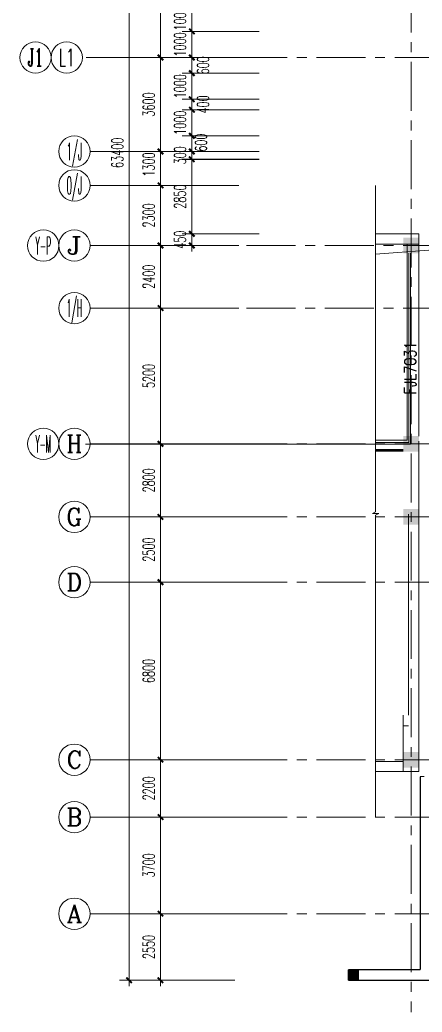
# Model space of a CAD drawing. Extents: x 2719331 to 3465925, y -270324 to -167476.
# Drawn here: x 3048345 to 3063763, y -244174 to -206159 of the extents above; entities that cross this region are included whole.
import ezdxf
from ezdxf.enums import TextEntityAlignment as Align

# ---------------------------------------------------------------- set-up
doc = ezdxf.new("R2010")
doc.units = 0
doc.header["$LTSCALE"] = 1500
doc.header["$MEASUREMENT"] = 0
doc.linetypes.add('CENTER', pattern=[2, 1.25, -0.25, 0.25, -0.25])
doc.linetypes.add('DASH', pattern=[0.35, 0.25, -0.1])
doc.layers.get('0').update_dxf_attribs({"linetype": 'CONTINUOUS', "lineweight": 0})
doc.layers.get('DEFPOINTS').update_dxf_attribs({"linetype": 'CONTINUOUS', "lineweight": 5})
for name, color, linetype, lineweight in [('AXIS_TEXT', 7, 'CONTINUOUS', 5), ('COLUMN', 7, 'CONTINUOUS', 5), ('DOTE', 7, 'CENTER', 5), ('OTHER', 7, 'CONTINUOUS', 5), ('PUB_DIM', 250, 'CONTINUOUS', 5), ('STAIR', 7, 'CONTINUOUS', 5), ('WALL', 7, 'CONTINUOUS', 5), ('我的', 7, 'CONTINUOUS', 5), ('看线', 7, 'CONTINUOUS', 5), ('防火卷帘', 7, 'CONTINUOUS', 5), ('防火卷帘名称', 7, 'CONTINUOUS', 5)]:
    doc.layers.add(name, color=color, linetype=linetype, lineweight=lineweight)
doc.styles.add('_SIMPLEX', font='SIMPLEX.shx', dxfattribs={"width": 0.6})
doc.styles.add('COMPLEX', font='COMPLEX')
doc.styles.add('DIM_FONT', font='romans.shx', dxfattribs={"width": 0.6})
doc.dimstyles.new('DIMN150', dxfattribs={"dimscale": 1.5, "dimtxt": 300, "dimasz": 1, "dimexe": 250, "dimexo": 300, "dimgap": 150, "dimtad": 1, "dimdec": 0, "dimdsep": 46, "dimtxsty": 'DIM_FONT', "dimblk": '_DIMX', "dimcen": 2.5, "dimdle": 0.3, "dimclrd": 7, "dimclre": 256, "dimclrt": 256, "dimadec": 0, "dimazin": 0, "dimtfac": 1, "dimtdec": 0, "dimtix": 1, "dimtmove": 2, "dimatfit": 3, "dimldrblk": '_DIMX', "dimfxl": 1, "dimtvp": 1, "dimtolj": 1, "dimtzin": 0, "dimlwd": -1, "dimlwe": -1, "dimarcsym": 0})

# ---------------------------------------------------------------- blocks, each defined once
blk = doc.blocks.new('_FZH')
blk.add_solid([(0.5, -0.5), (-0.5, -0.5), (0.5, 0.5), (-0.5, 0.5)])
blk = doc.blocks.new('_AXISO')
blk.add_circle((0, 0), 0.5)
at = {"layer": 'AXIS_TEXT', "style": 'COMPLEX', "width": 1.041667}
blk.add_attdef('A', text='', height=0.56, dxfattribs=at).set_placement((-0.25, -0.28), (0.25, -0.28), align=Align.FIT)
blk = doc.blocks.new('_DIMX')
blk.add_line((-150, 0), (150, 0))
at = {"const_width": 50}
blk.add_lwpolyline([(-70, -70), (70, 70)], dxfattribs=at)
blk = doc.blocks.new('*D1300')
at = {"layer": 'DEFPOINTS', "color": 0, "lineweight": 25}
for p in [(3050435, -200402), (3050435, -207602), (3053735, -207602)]:
    blk.add_point(p, dxfattribs=at)
at = {"layer": '我的'}
for p, q in [((3050885, -200402), (3054110, -200402)), ((3050885, -207602), (3054110, -207602))]:
    blk.add_line(p, q, dxfattribs=at)
at = {"layer": '我的', "color": 7}
blk.add_line((3053735, -200404), (3053735, -207601), dxfattribs=at)
at = {"layer": '我的', "color": 7, "xscale": 1.5, "yscale": 1.5, "zscale": 1.5}
for p, rotation in [((3053735, -200402), 90), ((3053735, -207602), 270)]:
    blk.add_blockref('_DIMX', p, dxfattribs=dict(at, rotation=rotation))
at = {"layer": '我的', "lineweight": 0, "insert": (3053285, -204002), "char_height": 450, "attachment_point": 5, "rotation": 90, "style": 'DIM_FONT'}
blk.add_mtext('\\A1;7200', dxfattribs=at)
blk = doc.blocks.new('*D1301')
at = {"layer": 'DEFPOINTS', "color": 0, "lineweight": 25}
for p in [(3054616, -207602), (3053735, -211202), (3054616, -211202)]:
    blk.add_point(p, dxfattribs=at)
at = {"layer": '我的'}
for p, q in [((3054166, -207602), (3053360, -207602)), ((3054166, -211202), (3053360, -211202))]:
    blk.add_line(p, q, dxfattribs=at)
at = {"layer": '我的', "color": 7}
blk.add_line((3053735, -207604), (3053735, -211201), dxfattribs=at)
at = {"layer": '我的', "color": 7, "xscale": 1.5, "yscale": 1.5, "zscale": 1.5}
for p, rotation in [((3053735, -207602), 90), ((3053735, -211202), 270)]:
    blk.add_blockref('_DIMX', p, dxfattribs=dict(at, rotation=rotation))
at = {"layer": '我的', "lineweight": 0, "insert": (3053285, -209402), "char_height": 450, "attachment_point": 5, "rotation": 90, "style": 'DIM_FONT'}
blk.add_mtext('\\A1;3600', dxfattribs=at)
blk = doc.blocks.new('*D1302')
at = {"layer": 'DEFPOINTS', "color": 0, "lineweight": 25}
for p in [(3050585, -217202), (3050585, -222402), (3053735, -222402)]:
    blk.add_point(p, dxfattribs=at)
at = {"layer": '我的'}
for p, q in [((3051035, -217202), (3054110, -217202)), ((3051035, -222402), (3054110, -222402))]:
    blk.add_line(p, q, dxfattribs=at)
at = {"layer": '我的', "color": 7}
blk.add_line((3053735, -217204), (3053735, -222401), dxfattribs=at)
at = {"layer": '我的', "color": 7, "xscale": 1.5, "yscale": 1.5, "zscale": 1.5}
for p, rotation in [((3053735, -217202), 90), ((3053735, -222402), 270)]:
    blk.add_blockref('_DIMX', p, dxfattribs=dict(at, rotation=rotation))
at = {"layer": '我的', "lineweight": 0, "insert": (3053285, -219802), "char_height": 450, "attachment_point": 5, "rotation": 90, "style": 'DIM_FONT'}
blk.add_mtext('\\A1;5200', dxfattribs=at)
blk = doc.blocks.new('*D1303')
at = {"layer": 'DEFPOINTS', "color": 0, "lineweight": 25}
for p in [(3057185, -222402), (3053735, -225202), (3057185, -225202)]:
    blk.add_point(p, dxfattribs=at)
at = {"layer": '我的'}
for p, q in [((3056735, -222402), (3053360, -222402)), ((3056735, -225202), (3053360, -225202))]:
    blk.add_line(p, q, dxfattribs=at)
at = {"layer": '我的', "color": 7}
blk.add_line((3053735, -222404), (3053735, -225201), dxfattribs=at)
at = {"layer": '我的', "color": 7, "xscale": 1.5, "yscale": 1.5, "zscale": 1.5}
for p, rotation in [((3053735, -222402), 90), ((3053735, -225202), 270)]:
    blk.add_blockref('_DIMX', p, dxfattribs=dict(at, rotation=rotation))
at = {"layer": '我的', "lineweight": 0, "insert": (3053285, -223802), "char_height": 450, "attachment_point": 5, "rotation": 90, "style": 'DIM_FONT'}
blk.add_mtext('\\A1;2800', dxfattribs=at)
blk = doc.blocks.new('*D1304')
at = {"layer": 'DEFPOINTS', "color": 0, "lineweight": 25}
for p in [(3056735, -236702), (3053735, -240402), (3056735, -240402)]:
    blk.add_point(p, dxfattribs=at)
at = {"layer": '我的'}
for p, q in [((3056285, -236702), (3053360, -236702)), ((3056285, -240402), (3053360, -240402))]:
    blk.add_line(p, q, dxfattribs=at)
at = {"layer": '我的', "color": 7}
blk.add_line((3053735, -236704), (3053735, -240401), dxfattribs=at)
at = {"layer": '我的', "color": 7, "xscale": 1.5, "yscale": 1.5, "zscale": 1.5}
for p, rotation in [((3053735, -236702), 90), ((3053735, -240402), 270)]:
    blk.add_blockref('_DIMX', p, dxfattribs=dict(at, rotation=rotation))
at = {"layer": '我的', "lineweight": 0, "insert": (3053285, -238552), "char_height": 450, "attachment_point": 5, "rotation": 90, "style": 'DIM_FONT'}
blk.add_mtext('\\A1;3700', dxfattribs=at)
blk = doc.blocks.new('*D1305')
at = {"layer": 'DEFPOINTS', "color": 0, "lineweight": 25}
for p in [(3056735, -225202), (3053735, -227702), (3056735, -227702)]:
    blk.add_point(p, dxfattribs=at)
at = {"layer": '我的'}
for p, q in [((3056285, -225202), (3053360, -225202)), ((3056285, -227702), (3053360, -227702))]:
    blk.add_line(p, q, dxfattribs=at)
at = {"layer": '我的', "color": 7}
blk.add_line((3053735, -225204), (3053735, -227701), dxfattribs=at)
at = {"layer": '我的', "color": 7, "xscale": 1.5, "yscale": 1.5, "zscale": 1.5}
for p, rotation in [((3053735, -225202), 90), ((3053735, -227702), 270)]:
    blk.add_blockref('_DIMX', p, dxfattribs=dict(at, rotation=rotation))
at = {"layer": '我的', "lineweight": 0, "insert": (3053285, -226452), "char_height": 450, "attachment_point": 5, "rotation": 90, "style": 'DIM_FONT'}
blk.add_mtext('\\A1;2500', dxfattribs=at)
blk = doc.blocks.new('*D1306')
at = {"layer": 'DEFPOINTS', "color": 0, "lineweight": 25}
for p in [(3056735, -240402), (3053735, -242952), (3057035, -242952)]:
    blk.add_point(p, dxfattribs=at)
at = {"layer": '我的'}
for p, q in [((3056285, -240402), (3053360, -240402)), ((3056585, -242952), (3053360, -242952))]:
    blk.add_line(p, q, dxfattribs=at)
at = {"layer": '我的', "color": 7}
blk.add_line((3053735, -240404), (3053735, -242951), dxfattribs=at)
at = {"layer": '我的', "color": 7, "xscale": 1.5, "yscale": 1.5, "zscale": 1.5}
for p, rotation in [((3053735, -240402), 90), ((3053735, -242952), 270)]:
    blk.add_blockref('_DIMX', p, dxfattribs=dict(at, rotation=rotation))
at = {"layer": '我的', "lineweight": 0, "insert": (3053285, -241677), "char_height": 450, "attachment_point": 5, "rotation": 90, "style": 'DIM_FONT'}
blk.add_mtext('\\A1;2550', dxfattribs=at)
blk = doc.blocks.new('*D1279')
at = {"layer": 'DEFPOINTS', "color": 0, "lineweight": 25}
for p in [(3057035, -179552), (3052535, -242952), (3057035, -242952)]:
    blk.add_point(p, dxfattribs=at)
at = {"layer": '我的'}
for p, q in [((3056585, -179552), (3052160, -179552)), ((3056585, -242952), (3052160, -242952))]:
    blk.add_line(p, q, dxfattribs=at)
at = {"layer": '我的', "color": 7}
blk.add_line((3052535, -179554), (3052535, -242951), dxfattribs=at)
at = {"layer": '我的', "color": 7, "xscale": 1.5, "yscale": 1.5, "zscale": 1.5}
for p, rotation in [((3052535, -179552), 90), ((3052535, -242952), 270)]:
    blk.add_blockref('_DIMX', p, dxfattribs=dict(at, rotation=rotation))
at = {"layer": '我的', "lineweight": 0, "insert": (3052085, -211252), "char_height": 450, "attachment_point": 5, "rotation": 90, "style": 'DIM_FONT'}
blk.add_mtext('\\A1;63400', dxfattribs=at)
blk = doc.blocks.new('*D1281')
at = {"layer": 'DEFPOINTS', "color": 0, "lineweight": 25}
for p in [(3053735, -214802), (3056885, -214802), (3056885, -217202)]:
    blk.add_point(p, dxfattribs=at)
at = {"layer": '我的'}
for p, q in [((3056435, -214802), (3053360, -214802)), ((3056435, -217202), (3053360, -217202))]:
    blk.add_line(p, q, dxfattribs=at)
at = {"layer": '我的', "color": 7}
blk.add_line((3053735, -217201), (3053735, -214804), dxfattribs=at)
at = {"layer": '我的', "color": 7, "xscale": 1.5, "yscale": 1.5, "zscale": 1.5}
for p, rotation in [((3053735, -214802), 90), ((3053735, -217202), 270)]:
    blk.add_blockref('_DIMX', p, dxfattribs=dict(at, rotation=rotation))
at = {"layer": '我的', "lineweight": 0, "insert": (3053285, -216002), "char_height": 450, "attachment_point": 5, "rotation": 90, "style": 'DIM_FONT'}
blk.add_mtext('\\A1;2400', dxfattribs=at)
blk = doc.blocks.new('*D1282')
at = {"layer": 'DEFPOINTS', "color": 0, "lineweight": 25}
for p in [(3050585, -212502), (3050585, -214802), (3053735, -214802)]:
    blk.add_point(p, dxfattribs=at)
at = {"layer": '我的'}
for p, q in [((3051035, -212502), (3054110, -212502)), ((3051035, -214802), (3054110, -214802))]:
    blk.add_line(p, q, dxfattribs=at)
at = {"layer": '我的', "color": 7}
blk.add_line((3053735, -212504), (3053735, -214800), dxfattribs=at)
at = {"layer": '我的', "color": 7, "xscale": 1.5, "yscale": 1.5, "zscale": 1.5}
for p, rotation in [((3053735, -212502), 90), ((3053735, -214802), 270)]:
    blk.add_blockref('_DIMX', p, dxfattribs=dict(at, rotation=rotation))
at = {"layer": '我的', "lineweight": 0, "insert": (3053285, -213652), "char_height": 450, "attachment_point": 5, "rotation": 90, "style": 'DIM_FONT'}
blk.add_mtext('\\A1;2300', dxfattribs=at)
blk = doc.blocks.new('*D889')
at = {"layer": 'DEFPOINTS', "color": 0, "lineweight": 25}
for p in [(3054616, -211202), (3053735, -212502), (3054616, -212502)]:
    blk.add_point(p, dxfattribs=at)
at = {"layer": '我的'}
for p, q in [((3054166, -211202), (3053360, -211202)), ((3054166, -212502), (3053360, -212502))]:
    blk.add_line(p, q, dxfattribs=at)
at = {"layer": '我的', "color": 7}
blk.add_line((3053735, -211204), (3053735, -212501), dxfattribs=at)
at = {"layer": '我的', "color": 7, "xscale": 1.5, "yscale": 1.5, "zscale": 1.5}
for p, rotation in [((3053735, -211202), 90), ((3053735, -212502), 270)]:
    blk.add_blockref('_DIMX', p, dxfattribs=dict(at, rotation=rotation))
at = {"layer": '我的', "lineweight": 0, "insert": (3053285, -211702), "char_height": 450, "attachment_point": 5, "rotation": 90, "style": 'DIM_FONT'}
blk.add_mtext('\\A1;1300', dxfattribs=at)
blk = doc.blocks.new('*D875')
at = {"layer": 'DEFPOINTS', "color": 0, "lineweight": 25}
for p in [(3056735, -234502), (3053735, -236702), (3056735, -236702)]:
    blk.add_point(p, dxfattribs=at)
at = {"layer": '我的'}
for p, q in [((3056285, -234502), (3053360, -234502)), ((3056285, -236702), (3053360, -236702))]:
    blk.add_line(p, q, dxfattribs=at)
at = {"layer": '我的', "color": 7}
blk.add_line((3053735, -234504), (3053735, -236701), dxfattribs=at)
at = {"layer": '我的', "color": 7, "xscale": 1.5, "yscale": 1.5, "zscale": 1.5}
for p, rotation in [((3053735, -234502), 90), ((3053735, -236702), 270)]:
    blk.add_blockref('_DIMX', p, dxfattribs=dict(at, rotation=rotation))
at = {"layer": '我的', "lineweight": 0, "insert": (3053285, -235602), "char_height": 450, "attachment_point": 5, "rotation": 90, "style": 'DIM_FONT'}
blk.add_mtext('\\A1;2200', dxfattribs=at)
blk = doc.blocks.new('*D876')
at = {"layer": 'DEFPOINTS', "color": 0, "lineweight": 25}
for p in [(3056735, -227702), (3053735, -234502), (3056735, -234502)]:
    blk.add_point(p, dxfattribs=at)
at = {"layer": '我的'}
for p, q in [((3056285, -227702), (3053360, -227702)), ((3056285, -234502), (3053360, -234502))]:
    blk.add_line(p, q, dxfattribs=at)
at = {"layer": '我的', "color": 7}
blk.add_line((3053735, -227704), (3053735, -234501), dxfattribs=at)
at = {"layer": '我的', "color": 7, "xscale": 1.5, "yscale": 1.5, "zscale": 1.5}
for p, rotation in [((3053735, -227702), 90), ((3053735, -234502), 270)]:
    blk.add_blockref('_DIMX', p, dxfattribs=dict(at, rotation=rotation))
at = {"layer": '我的', "lineweight": 0, "insert": (3053285, -231102), "char_height": 450, "attachment_point": 5, "rotation": 90, "style": 'DIM_FONT'}
blk.add_mtext('\\A1;6800', dxfattribs=at)
blk = doc.blocks.new('*D877')
at = {"layer": 'DEFPOINTS', "color": 0, "lineweight": 25}
for p in [(3054935, -210602), (3057973, -210602), (3057973, -211202)]:
    blk.add_point(p, dxfattribs=at)
at = {"layer": 'PUB_DIM'}
for p, q in [((3057523, -210602), (3054560, -210602)), ((3057523, -211202), (3054560, -211202))]:
    blk.add_line(p, q, dxfattribs=at)
at = {"layer": 'PUB_DIM', "color": 7}
blk.add_line((3054935, -211200), (3054935, -210603), dxfattribs=at)
at = {"layer": 'PUB_DIM', "color": 7, "xscale": 1.5, "yscale": 1.5, "zscale": 1.5}
for p, rotation in [((3054935, -210602), 90), ((3054935, -211202), 270)]:
    blk.add_blockref('_DIMX', p, dxfattribs=dict(at, rotation=rotation))
at = {"layer": 'PUB_DIM', "lineweight": 0, "insert": (3055288, -210861), "char_height": 450, "attachment_point": 5, "rotation": 90, "style": 'DIM_FONT'}
blk.add_mtext('\\A1;600', dxfattribs=at)
blk = doc.blocks.new('*D878')
at = {"layer": 'DEFPOINTS', "color": 0, "lineweight": 25}
for p in [(3054935, -209602), (3057973, -209602), (3057973, -210602)]:
    blk.add_point(p, dxfattribs=at)
at = {"layer": '我的'}
for p, q in [((3057523, -209602), (3054560, -209602)), ((3057523, -210602), (3054560, -210602))]:
    blk.add_line(p, q, dxfattribs=at)
at = {"layer": '我的', "color": 7}
for p, q in [((3054935, -209600), (3054935, -209599)), ((3054935, -210602), (3054935, -209602)), ((3054935, -210603), (3054935, -210605))]:
    blk.add_line(p, q, dxfattribs=at)
at = {"layer": '我的', "color": 7, "xscale": 1.5, "yscale": 1.5, "zscale": 1.5}
for p, rotation in [((3054935, -209602), 270), ((3054935, -210602), 90)]:
    blk.add_blockref('_DIMX', p, dxfattribs=dict(at, rotation=rotation))
at = {"layer": '我的', "lineweight": 0, "insert": (3054485, -210102), "char_height": 450, "attachment_point": 5, "rotation": 90, "style": 'DIM_FONT'}
blk.add_mtext('\\A1;1000', dxfattribs=at)
blk = doc.blocks.new('*D879')
at = {"layer": 'DEFPOINTS', "color": 0, "lineweight": 25}
for p in [(3054935, -209202), (3057973, -209202), (3057973, -209602)]:
    blk.add_point(p, dxfattribs=at)
at = {"layer": 'PUB_DIM'}
for p, q in [((3057523, -209202), (3054560, -209202)), ((3057523, -209602), (3054560, -209602))]:
    blk.add_line(p, q, dxfattribs=at)
at = {"layer": 'PUB_DIM', "color": 7}
for p, q in [((3054935, -209200), (3054935, -209199)), ((3054935, -209602), (3054935, -209202)), ((3054935, -209603), (3054935, -209605))]:
    blk.add_line(p, q, dxfattribs=at)
at = {"layer": 'PUB_DIM', "color": 7, "xscale": 1.5, "yscale": 1.5, "zscale": 1.5}
for p, rotation in [((3054935, -209202), 270), ((3054935, -209602), 90)]:
    blk.add_blockref('_DIMX', p, dxfattribs=dict(at, rotation=rotation))
at = {"layer": 'PUB_DIM', "lineweight": 0, "insert": (3055367, -209402), "char_height": 450, "attachment_point": 5, "rotation": 90, "style": 'DIM_FONT'}
blk.add_mtext('\\A1;400', dxfattribs=at)
blk = doc.blocks.new('*D880')
at = {"layer": 'DEFPOINTS', "color": 0, "lineweight": 25}
for p in [(3054935, -208202), (3057973, -208202), (3057973, -209202)]:
    blk.add_point(p, dxfattribs=at)
at = {"layer": '我的'}
for p, q in [((3057523, -208202), (3054560, -208202)), ((3057523, -209202), (3054560, -209202))]:
    blk.add_line(p, q, dxfattribs=at)
at = {"layer": '我的', "color": 7}
for p, q in [((3054935, -208200), (3054935, -208199)), ((3054935, -209202), (3054935, -208202)), ((3054935, -209203), (3054935, -209205))]:
    blk.add_line(p, q, dxfattribs=at)
at = {"layer": '我的', "color": 7, "xscale": 1.5, "yscale": 1.5, "zscale": 1.5}
for p, rotation in [((3054935, -208202), 270), ((3054935, -209202), 90)]:
    blk.add_blockref('_DIMX', p, dxfattribs=dict(at, rotation=rotation))
at = {"layer": '我的', "lineweight": 0, "insert": (3054485, -208702), "char_height": 450, "attachment_point": 5, "rotation": 90, "style": 'DIM_FONT'}
blk.add_mtext('\\A1;1000', dxfattribs=at)
blk = doc.blocks.new('*D881')
at = {"layer": 'DEFPOINTS', "color": 0, "lineweight": 25}
for p in [(3054935, -207602), (3057973, -207602), (3057973, -208202)]:
    blk.add_point(p, dxfattribs=at)
at = {"layer": '我的'}
for p, q in [((3057523, -207602), (3054560, -207602)), ((3057523, -208202), (3054560, -208202))]:
    blk.add_line(p, q, dxfattribs=at)
at = {"layer": '我的', "color": 7}
blk.add_line((3054935, -208200), (3054935, -207603), dxfattribs=at)
at = {"layer": '我的', "color": 7, "xscale": 1.5, "yscale": 1.5, "zscale": 1.5}
for p, rotation in [((3054935, -207602), 90), ((3054935, -208202), 270)]:
    blk.add_blockref('_DIMX', p, dxfattribs=dict(at, rotation=rotation))
at = {"layer": '我的', "lineweight": 0, "insert": (3055367, -207902), "char_height": 450, "attachment_point": 5, "rotation": 90, "style": 'DIM_FONT'}
blk.add_mtext('\\A1;600', dxfattribs=at)
blk = doc.blocks.new('*D882')
at = {"layer": 'DEFPOINTS', "color": 0, "lineweight": 25}
for p in [(3054935, -206602), (3057973, -206602), (3057973, -207602)]:
    blk.add_point(p, dxfattribs=at)
at = {"layer": '我的'}
for p, q in [((3057523, -206602), (3054560, -206602)), ((3057523, -207602), (3054560, -207602))]:
    blk.add_line(p, q, dxfattribs=at)
at = {"layer": '我的', "color": 7}
for p, q in [((3054935, -206600), (3054935, -206599)), ((3054935, -207602), (3054935, -206602)), ((3054935, -207603), (3054935, -207605))]:
    blk.add_line(p, q, dxfattribs=at)
at = {"layer": '我的', "color": 7, "xscale": 1.5, "yscale": 1.5, "zscale": 1.5}
for p, rotation in [((3054935, -206602), 270), ((3054935, -207602), 90)]:
    blk.add_blockref('_DIMX', p, dxfattribs=dict(at, rotation=rotation))
at = {"layer": '我的', "lineweight": 0, "insert": (3054485, -207102), "char_height": 450, "attachment_point": 5, "rotation": 90, "style": 'DIM_FONT'}
blk.add_mtext('\\A1;1000', dxfattribs=at)
blk = doc.blocks.new('*D883')
at = {"layer": 'DEFPOINTS', "color": 0, "lineweight": 25}
for p in [(3054935, -205602), (3057973, -205602), (3057973, -206602)]:
    blk.add_point(p, dxfattribs=at)
at = {"layer": '我的'}
for p, q in [((3057523, -205602), (3054560, -205602)), ((3057523, -206602), (3054560, -206602))]:
    blk.add_line(p, q, dxfattribs=at)
at = {"layer": '我的', "color": 7}
for p, q in [((3054935, -205600), (3054935, -205599)), ((3054935, -206602), (3054935, -205602)), ((3054935, -206603), (3054935, -206605))]:
    blk.add_line(p, q, dxfattribs=at)
at = {"layer": '我的', "color": 7, "xscale": 1.5, "yscale": 1.5, "zscale": 1.5}
for p, rotation in [((3054935, -205602), 270), ((3054935, -206602), 90)]:
    blk.add_blockref('_DIMX', p, dxfattribs=dict(at, rotation=rotation))
at = {"layer": '我的', "lineweight": 0, "insert": (3054485, -206102), "char_height": 450, "attachment_point": 5, "rotation": 90, "style": 'DIM_FONT'}
blk.add_mtext('\\A1;1000', dxfattribs=at)
blk = doc.blocks.new('*D759')
at = {"layer": 'DEFPOINTS', "color": 0, "lineweight": 25}
for p in [(3054935, -211202), (3057973, -211202), (3057973, -211502)]:
    blk.add_point(p, dxfattribs=at)
at = {"layer": '我的'}
for p, q in [((3057523, -211202), (3054560, -211202)), ((3057523, -211502), (3054560, -211502))]:
    blk.add_line(p, q, dxfattribs=at)
at = {"layer": '我的', "color": 7}
for p, q in [((3054935, -211201), (3054935, -211199)), ((3054935, -211502), (3054935, -211202)), ((3054935, -211504), (3054935, -211505))]:
    blk.add_line(p, q, dxfattribs=at)
at = {"layer": '我的', "color": 7, "xscale": 1.5, "yscale": 1.5, "zscale": 1.5}
for p, rotation in [((3054935, -211202), 270), ((3054935, -211502), 90)]:
    blk.add_blockref('_DIMX', p, dxfattribs=dict(at, rotation=rotation))
at = {"layer": '我的', "lineweight": 0, "insert": (3054485, -211352), "char_height": 450, "attachment_point": 5, "rotation": 90, "style": 'DIM_FONT'}
blk.add_mtext('\\A1;300', dxfattribs=at)
blk = doc.blocks.new('*D760')
at = {"layer": 'DEFPOINTS', "color": 0, "lineweight": 25}
for p in [(3054935, -211504), (3057973, -211504), (3057973, -214354)]:
    blk.add_point(p, dxfattribs=at)
at = {"layer": '我的'}
for p, q in [((3057523, -211504), (3054560, -211504)), ((3057523, -214354), (3054560, -214354))]:
    blk.add_line(p, q, dxfattribs=at)
at = {"layer": '我的', "color": 7}
blk.add_line((3054935, -214352), (3054935, -211505), dxfattribs=at)
at = {"layer": '我的', "color": 7, "xscale": 1.5, "yscale": 1.5, "zscale": 1.5}
for p, rotation in [((3054935, -211504), 90), ((3054935, -214354), 270)]:
    blk.add_blockref('_DIMX', p, dxfattribs=dict(at, rotation=rotation))
at = {"layer": '我的', "lineweight": 0, "insert": (3054485, -212929), "char_height": 450, "attachment_point": 5, "rotation": 90, "style": 'DIM_FONT'}
blk.add_mtext('\\A1;2850', dxfattribs=at)
blk = doc.blocks.new('*D761')
at = {"layer": 'DEFPOINTS', "color": 0, "lineweight": 25}
for p in [(3055935, -214354), (3054935, -214804), (3055935, -214804)]:
    blk.add_point(p, dxfattribs=at)
at = {"layer": '我的'}
for p, q in [((3055485, -214354), (3054560, -214354)), ((3055485, -214804), (3054560, -214804))]:
    blk.add_line(p, q, dxfattribs=at)
at = {"layer": '我的', "color": 7}
for p, q in [((3054935, -214352), (3054935, -214351)), ((3054935, -214354), (3054935, -214804)), ((3054935, -214805), (3054935, -214807))]:
    blk.add_line(p, q, dxfattribs=at)
at = {"layer": '我的', "color": 7, "xscale": 1.5, "yscale": 1.5, "zscale": 1.5}
for p, rotation in [((3054935, -214354), 270), ((3054935, -214804), 90)]:
    blk.add_blockref('_DIMX', p, dxfattribs=dict(at, rotation=rotation))
at = {"layer": '我的', "lineweight": 0, "insert": (3054485, -214579), "char_height": 450, "attachment_point": 5, "rotation": 90, "style": 'DIM_FONT'}
blk.add_mtext('\\A1;450', dxfattribs=at)

msp = doc.modelspace()

# ---------------------------------------------------------------- linework, layer by layer
at = {"layer": 'DOTE', "lineweight": 0}
for p, q in [((3063338.2, -177768.4), (3063338.2, -244174.4)), ((3056712.2, -207602), (3126057, -207602)), ((3057035.1, -214802), (3126498.5, -214802)), ((3057035.1, -217202), (3127112, -217202)), ((3056712.2, -222402), (3120288.5, -222402)), ((3056712.2, -225202), (3126498.5, -225202)), ((3056712.2, -227702), (3126498.5, -227702)), ((3056712.2, -234502), (3126498.5, -234502)), ((3056712.2, -236702), (3126498.5, -236702)), ((3056712.2, -240402), (3126498.5, -240402))]:
    msp.add_line(p, q, dxfattribs=at)
at = {"layer": 'OTHER', "lineweight": 0}
msp.add_lwpolyline([(3061979.9, -215139.4), (3065888.2, -214843.1)], dxfattribs=at)
at = {"layer": 'STAIR', "lineweight": 0}
for p, q in [((3061979.9, -212502), (3061979.9, -225010.4)), ((3063188.2, -214752), (3063188.2, -222257.2)), ((3063250.3, -215102), (3063250.3, -222353.2)), ((3063318.1, -215102), (3063318.1, -222413.2)), ((3061979.9, -222257.2), (3063188.2, -222257.2)), ((3063250.3, -222353.2), (3061979.9, -222353.2)), ((3061979.9, -225010.4), (3061859.9, -225070.4)), ((3061859.9, -225070.4), (3062099.9, -225070.4)), ((3062099.9, -225070.4), (3061979.9, -225130.4)), ((3061979.9, -225130.4), (3061979.9, -236702)), ((3061979.9, -234566.9), (3063038.2, -234566.9)), ((3061979.9, -234952), (3063038.2, -234952))]:
    msp.add_line(p, q, dxfattribs=at)
at = {"layer": 'WALL', "lineweight": 0}
for p, q in [((3054935.1, -207115.6), (3054935.1, -209099.3)), ((3061979.9, -214352), (3063638.2, -214352)), ((3063638.2, -214352), (3063638.2, -214752)), ((3061979.9, -214752), (3063638.2, -214752)), ((3063638.2, -224902), (3063638.2, -234952)), ((3063238.2, -225102), (3063238.2, -232802)), ((3063038.2, -232802), (3063038.2, -234952)), ((3063238.2, -233202), (3063038.2, -233202)), ((3063638.2, -234952), (3063038.2, -234952)), ((3063638.2, -234952), (3063038.2, -234952)), ((3063688.2, -235152), (3063838.2, -235152))]:
    msp.add_line(p, q, dxfattribs=at)
at = {"layer": 'WALL', "lineweight": 0, "const_width": 50}
for points in [[(3063688.2, -242552), (3063688.2, -235152)], [(3063688.2, -242552), (3060938.2, -242552)], [(3060938.2, -242952), (3060938.2, -242552)], [(3060938.2, -242952), (3060938.2, -242552)], [(3060938.2, -242952), (3066938.2, -242952)]]:
    msp.add_lwpolyline(points, dxfattribs=at)
at = {"layer": '我的', "lineweight": 0}
for p, q in [((3051035.1, -207602), (3056735.1, -207602)), ((3051035.1, -211202), (3056735.1, -211202)), ((3051035.1, -212502), (3056735.1, -212502)), ((3051035.1, -214802), (3056735.1, -214802)), ((3051035.1, -217202), (3056735.1, -217202)), ((3050856.9, -222413.2), (3063318.1, -222413.2)), ((3051035.1, -222402), (3056735.1, -222402)), ((3051035.1, -225202), (3056735.1, -225202)), ((3051035.1, -227702), (3056735.1, -227702)), ((3051035.1, -234502), (3056735.1, -234502)), ((3051035.1, -236702), (3056735.1, -236702)), ((3051035.1, -240402), (3056735.1, -240402))]:
    msp.add_line(p, q, dxfattribs=at)
at = {"layer": '看线', "lineweight": 0}
for p, q in [((3063638.2, -222102), (3063638.2, -214752)), ((3063638.2, -224902), (3063638.2, -222302))]:
    msp.add_line(p, q, dxfattribs=at)
at = {"layer": '防火卷帘', "linetype": 'DASH', "lineweight": 0, "const_width": 100}
msp.add_lwpolyline([(3061979.9, -222652), (3063038.2, -222652)], dxfattribs=at)

# ---------------------------------------------------------------- block references
at = {"layer": 'COLUMN', "lineweight": 0, "xscale": 600, "yscale": 600, "zscale": 600, "rotation": 359.9999999999999}
for p in [(3063338.2, -214802), (3063338.2, -214802), (3063338.2, -222402)]:
    msp.add_blockref('_FZH', p, dxfattribs=at)
at = {"layer": 'COLUMN', "lineweight": 0}
for p, xscale, yscale, zscale in [((3063338.2, -225202), -600, 600, 600), ((3063338.2, -225202), -600, 600, 600), ((3063338.2, -225202), -600, 600, 600), ((3063338.2, -225202), -600, 600, 600), ((3063338.2, -234502), -600, 600, 600), ((3063338.2, -234502), -600, 600, 600), ((3063338.2, -234502), -600, 600, 600), ((3063338.2, -234502), -600, 600, 600), ((3061138.2, -242752), 400, 400, 400)]:
    msp.add_blockref('_FZH', p, dxfattribs=dict(at, xscale=xscale, yscale=yscale, zscale=zscale))
at = {"layer": '我的', "lineweight": 0}
ref = msp.add_blockref('_AXISO', (3048944.7, -207602), dxfattribs=dict(at, xscale=1200, yscale=1200, zscale=1200))
ref.add_attrib('A', 'J1', dxfattribs={"layer": 'AXIS_TEXT', "height": 672, "style": 'COMPLEX', "width": 0.78125}).set_placement((3048644.7, -207938), (3049244.7, -207938), align=Align.FIT)
ref = msp.add_blockref('_AXISO', (3050139.9, -207602), dxfattribs=dict(at, xscale=1200, yscale=1200, zscale=1200))
ref.add_attrib('A', 'L1', dxfattribs={"layer": 'AXIS_TEXT', "height": 672, "style": 'COMPLEX', "width": 0.694444}).set_placement((3049839.9, -207938), (3050439.9, -207938), align=Align.FIT)
ref = msp.add_blockref('_AXISO', (3050435.1, -211202), dxfattribs=dict(at, xscale=1200, yscale=1200, zscale=1200))
ref.add_attrib('A', '1/J', dxfattribs={"layer": 'AXIS_TEXT', "height": 672, "style": 'COMPLEX', "width": 0.390625}).set_placement((3050135.1, -211538), (3050735.1, -211538), align=Align.FIT)
ref = msp.add_blockref('_AXISO', (3050435.1, -212502), dxfattribs=dict(at, xscale=1200, yscale=1200, zscale=1200))
ref.add_attrib('A', '0/J', dxfattribs={"layer": 'AXIS_TEXT', "height": 672, "style": 'COMPLEX', "width": 0.353774}).set_placement((3050135.1, -212838), (3050735.1, -212838), align=Align.FIT)
ref = msp.add_blockref('_AXISO', (3049244.1, -214807.5), dxfattribs=dict(at, xscale=1200, yscale=1200, zscale=1200))
ref.add_attrib('A', 'Y-P', dxfattribs={"layer": 'AXIS_TEXT', "height": 672, "style": 'COMPLEX', "width": 0.292969}).set_placement((3048944.1, -215143.5), (3049544.1, -215143.5), align=Align.FIT)
ref = msp.add_blockref('_AXISO', (3050435.1, -214802), dxfattribs=dict(at, xscale=1200, yscale=1200, zscale=1200))
ref.add_attrib('A', 'J', dxfattribs={"layer": 'AXIS_TEXT', "height": 672, "style": 'COMPLEX', "width": 1.704545}).set_placement((3050135.1, -215138), (3050735.1, -215138), align=Align.FIT)
ref = msp.add_blockref('_AXISO', (3050435.1, -217202), dxfattribs=dict(at, xscale=1200, yscale=1200, zscale=1200))
ref.add_attrib('A', '1/H', dxfattribs={"layer": 'AXIS_TEXT', "height": 672, "style": 'COMPLEX', "width": 0.328947}).set_placement((3050135.1, -217538), (3050735.1, -217538), align=Align.FIT)
ref = msp.add_blockref('_AXISO', (3049244.1, -222402), dxfattribs=dict(at, xscale=1200, yscale=1200, zscale=1200))
ref.add_attrib('A', 'Y-M', dxfattribs={"layer": 'AXIS_TEXT', "height": 672, "style": 'COMPLEX', "width": 0.275735}).set_placement((3048944.1, -222738), (3049544.1, -222738), align=Align.FIT)
ref = msp.add_blockref('_AXISO', (3050435.1, -222402), dxfattribs=dict(at, xscale=1200, yscale=1200, zscale=1200))
ref.add_attrib('A', 'H', dxfattribs={"layer": 'AXIS_TEXT', "height": 672, "style": 'COMPLEX', "width": 0.9375}).set_placement((3050135.1, -222738), (3050735.1, -222738), align=Align.FIT)
at = {"layer": '我的', "lineweight": 0, "xscale": 1200, "yscale": 1200, "zscale": 1200}
for p, values in [((3050435.1, -225202), {'A': 'G'}), ((3050435.1, -240402), {'A': 'A'})]:
    msp.add_blockref('_AXISO', p, dxfattribs=at).add_auto_attribs(values)
at = {"layer": '我的', "lineweight": 0}
ref = msp.add_blockref('_AXISO', (3050435.1, -227702), dxfattribs=dict(at, xscale=1200, yscale=1200, zscale=1200))
ref.add_attrib('A', 'D', dxfattribs={"layer": 'AXIS_TEXT', "height": 672, "style": 'COMPLEX', "width": 1.102941}).set_placement((3050135.1, -228038), (3050735.1, -228038), align=Align.FIT)
ref = msp.add_blockref('_AXISO', (3050435.1, -234502), dxfattribs=dict(at, xscale=1200, yscale=1200, zscale=1200))
ref.add_attrib('A', 'C', dxfattribs={"layer": 'AXIS_TEXT', "height": 672, "style": 'COMPLEX', "width": 1.25}).set_placement((3050135.1, -234838), (3050735.1, -234838), align=Align.FIT)
ref = msp.add_blockref('_AXISO', (3050435.1, -236702), dxfattribs=dict(at, xscale=1200, yscale=1200, zscale=1200))
ref.add_attrib('A', 'B', dxfattribs={"layer": 'AXIS_TEXT', "height": 672, "style": 'COMPLEX', "width": 1.102941}).set_placement((3050135.1, -237038), (3050735.1, -237038), align=Align.FIT)

# ---------------------------------------------------------------- texts
at = {"layer": '防火卷帘名称', "lineweight": 0, "style": '_SIMPLEX', "width": 0.8}
msp.add_text('FJL7031', height=450, rotation=90, dxfattribs=at).set_placement((3063530.1, -220505.1))

# ---------------------------------------------------------------- dimensions: what is measured, and where the dimension line sits
at = {"layer": 'PUB_DIM', "lineweight": 0}
for base, p1, p2, picture, middle in [((3054935.1, -209202), (3057972.5, -209602), (3057972.5, -209202), '*D879', (3055367.1, -209402)), ((3054935.1, -210602), (3057972.5, -211202), (3057972.5, -210602), '*D877', (3055287.7, -210861))]:
    dim = msp.add_linear_dim(base=base, p1=p1, p2=p2, angle=90, dimstyle='DIMN150', dxfattribs=at)
    dim.commit()
    dim.dimension.update_dxf_attribs({"geometry": picture, "text_midpoint": middle, "dimtype": 161})
at = {"layer": '我的', "lineweight": 0}
for p1, p2, distance, picture, middle in [((3057035.1, -179552), (3057035.1, -242952), -4500, '*D1279', (3052085.1, -211252)), ((3057972.5, -206602), (3057972.5, -205602), 3037.4, '*D883', (3054485.1, -206102)), ((3057972.5, -207602), (3057972.5, -206602), 3037.4, '*D882', (3054485.1, -207102)), ((3057972.5, -209202), (3057972.5, -208202), 3037.4, '*D880', (3054485.1, -208702)), ((3057972.5, -210602), (3057972.5, -209602), 3037.4, '*D878', (3054485.1, -210102)), ((3055935.1, -214353.5), (3055935.1, -214803.5), -1000, '*D761', (3054485.1, -214578.5))]:
    dim = msp.add_aligned_dim(p1=p1, p2=p2, distance=distance, dimstyle='DIMN150', dxfattribs=at)
    dim.commit()
    dim.dimension.update_dxf_attribs({"geometry": picture, "text_midpoint": middle})
for base, p1, p2, picture, middle in [((3053735.1, -207602), (3050435.1, -200402), (3050435.1, -207602), '*D1300', (3053285.1, -204002)), ((3053735.1, -211202), (3054616.5, -207602), (3054616.5, -211202), '*D1301', (3053285.1, -209402)), ((3054935.1, -211202), (3057972.5, -211502), (3057972.5, -211202), '*D759', (3054485.1, -211352)), ((3054935.1, -211503.5), (3057972.5, -214353.5), (3057972.5, -211503.5), '*D760', (3054485.1, -212928.5)), ((3053735.1, -214802), (3050585.1, -212502), (3050585.1, -214802), '*D1282', (3053285.1, -213652)), ((3053735.1, -214802), (3056885.1, -217202), (3056885.1, -214802), '*D1281', (3053285.1, -216002)), ((3053735.1, -222402), (3050585.1, -217202), (3050585.1, -222402), '*D1302', (3053285.1, -219802)), ((3053735.1, -225202), (3057185.1, -222402), (3057185.1, -225202), '*D1303', (3053285.1, -223802)), ((3053735.1, -227702), (3056735.1, -225202), (3056735.1, -227702), '*D1305', (3053285.1, -226452)), ((3053735.1, -234502), (3056735.1, -227702), (3056735.1, -234502), '*D876', (3053285.1, -231102)), ((3053735.1, -236702), (3056735.1, -234502), (3056735.1, -236702), '*D875', (3053285.1, -235602)), ((3053735.1, -240402), (3056735.1, -236702), (3056735.1, -240402), '*D1304', (3053285.1, -238552)), ((3053735.1, -242952), (3056735.1, -240402), (3057035.1, -242952), '*D1306', (3053285.1, -241677))]:
    dim = msp.add_linear_dim(base=base, p1=p1, p2=p2, angle=90, dimstyle='DIMN150', dxfattribs=at)
    dim.commit()
    dim.dimension.update_dxf_attribs({"geometry": picture, "text_midpoint": middle})
for base, p1, p2, picture, middle, dimtype in [((3054935.1, -207602), (3057972.5, -208202), (3057972.5, -207602), '*D881', (3055367.1, -207902), 161), ((3053735.1, -212502), (3054616.5, -211202), (3054616.5, -212502), '*D889', (3053285.1, -211702), 160)]:
    dim = msp.add_linear_dim(base=base, p1=p1, p2=p2, angle=90, dimstyle='DIMN150', dxfattribs=at)
    dim.commit()
    dim.dimension.update_dxf_attribs({"geometry": picture, "text_midpoint": middle, "dimtype": dimtype})

doc.saveas('drawing.dxf')
